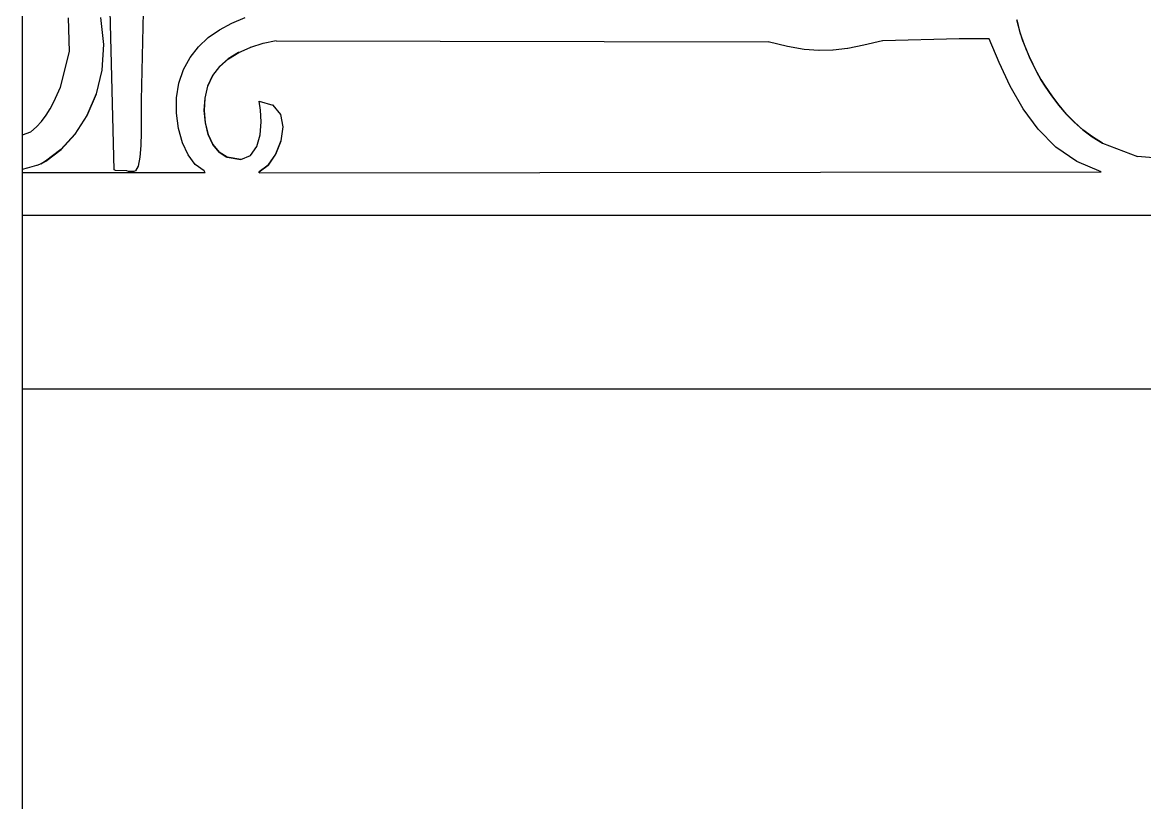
# Model space of a CAD drawing. Header units: inches. Extents: x 3672 to 10975, y -27382 to -746.
# Drawn here: x 6206.44 to 6221.99, y -26892.33 to -26881.52 of the extents above; entities that cross this region are included whole.
import ezdxf

# ---------------------------------------------------------------- set-up
doc = ezdxf.new("R2010")
doc.units = ezdxf.units.IN
doc.header["$LTSCALE"] = 17
doc.header["$MEASUREMENT"] = 0
doc.layers.add('25 BOT BAR', color=12, linetype='Continuous', lineweight=25)

# ---------------------------------------------------------------- blocks, each defined once
blk = doc.blocks.new('A$C261f3448')
for p, q in [((1.271, 3.037), (1.16, 7.575)), ((1.708, 6.741), (1.645, 4.003)), ((1.648, 4.003), (1.711, 6.741)), ((0.653, 4.676), (0.636, 5.141)), ((1.081, 5.145), (1.125, 4.772)), ((1.128, 4.772), (1.084, 5.145)), ((2.902, 5.068), (3.088, 5.145)), ((2.574, 4.868), (2.73, 4.976)), ((2.73, 4.976), (2.902, 5.068)), ((13.777, 5.116), (13.822, 4.94)), ((13.825, 4.94), (13.78, 5.116)), ((2.437, 4.741), (2.574, 4.868)), ((3.516, 4.823), (3.334, 4.784)), ((3.516, 4.823), (10.334, 4.808)), ((11.919, 4.823), (11.66, 4.761)), ((11.923, 4.823), (11.919, 4.823)), ((12.982, 4.852), (11.923, 4.823)), ((13.394, 4.852), (12.982, 4.852)), ((13.533, 4.521), (13.394, 4.852)), ((13.825, 4.94), (13.822, 4.94)), ((13.822, 4.94), (13.861, 4.825)), ((13.864, 4.825), (13.825, 4.94)), ((13.861, 4.825), (13.904, 4.711)), ((13.864, 4.825), (13.861, 4.825)), ((13.907, 4.711), (13.864, 4.825)), ((0.526, 4.179), (0.653, 4.676)), ((1.125, 4.772), (1.101, 4.417)), ((1.104, 4.417), (1.128, 4.772)), ((1.128, 4.772), (1.125, 4.772)), ((2.322, 4.594), (2.437, 4.741)), ((2.998, 4.66), (3.156, 4.73)), ((3.159, 4.73), (3.156, 4.73)), ((3.331, 4.784), (3.159, 4.73)), ((3.334, 4.784), (3.331, 4.784)), ((10.603, 4.745), (10.334, 4.808)), ((10.831, 4.705), (10.603, 4.745)), ((11.035, 4.688), (10.831, 4.705)), ((11.038, 4.688), (11.035, 4.688)), ((11.23, 4.692), (11.038, 4.688)), ((11.234, 4.692), (11.23, 4.692)), ((11.432, 4.717), (11.234, 4.692)), ((11.435, 4.717), (11.432, 4.717)), ((11.657, 4.761), (11.435, 4.717)), ((11.66, 4.761), (11.657, 4.761)), ((13.907, 4.711), (13.904, 4.711)), ((13.904, 4.711), (13.922, 4.67)), ((13.926, 4.668), (13.907, 4.711)), ((13.922, 4.67), (13.926, 4.668)), ((13.922, 4.67), (13.951, 4.601)), ((13.954, 4.601), (13.926, 4.668)), ((2.232, 4.427), (2.322, 4.594)), ((2.852, 4.573), (2.73, 4.467)), ((2.733, 4.467), (2.855, 4.573)), ((2.995, 4.66), (2.852, 4.573)), ((2.855, 4.573), (2.852, 4.573)), ((2.855, 4.573), (2.998, 4.66)), ((2.998, 4.66), (2.995, 4.66)), ((13.689, 4.194), (13.533, 4.521)), ((13.954, 4.601), (13.951, 4.601)), ((13.951, 4.601), (14.001, 4.493)), ((14.004, 4.493), (13.954, 4.601)), ((1.101, 4.417), (1.021, 4.088)), ((1.024, 4.088), (1.104, 4.417)), ((1.104, 4.417), (1.101, 4.417)), ((2.168, 4.237), (2.232, 4.427)), ((2.73, 4.467), (2.633, 4.341)), ((2.636, 4.341), (2.733, 4.467)), ((2.733, 4.467), (2.73, 4.467)), ((14.004, 4.493), (14.001, 4.493)), ((14.001, 4.493), (14.055, 4.389)), ((14.058, 4.389), (14.004, 4.493)), ((14.058, 4.389), (14.055, 4.389)), ((14.055, 4.389), (14.111, 4.289)), ((14.114, 4.289), (14.058, 4.389)), ((2.136, 4.033), (2.168, 4.237)), ((2.633, 4.341), (2.565, 4.194)), ((2.568, 4.194), (2.636, 4.341)), ((2.636, 4.341), (2.633, 4.341)), ((14.114, 4.289), (14.111, 4.289)), ((14.111, 4.289), (14.171, 4.194)), ((14.174, 4.194), (14.114, 4.289)), ((0.436, 3.978), (0.483, 4.078)), ((0.483, 4.078), (0.526, 4.179)), ((1.021, 4.088), (0.893, 3.79)), ((0.896, 3.79), (1.024, 4.088)), ((1.024, 4.088), (1.021, 4.088)), ((2.565, 4.194), (2.527, 4.03)), ((2.53, 4.03), (2.568, 4.194)), ((2.568, 4.194), (2.565, 4.194)), ((13.868, 3.882), (13.689, 4.194)), ((14.174, 4.194), (14.171, 4.194)), ((14.171, 4.194), (14.263, 4.059)), ((14.266, 4.059), (14.174, 4.194)), ((14.263, 4.059), (14.36, 3.931)), ((14.266, 4.059), (14.263, 4.059)), ((14.363, 3.931), (14.266, 4.059)), ((0.385, 3.882), (0.436, 3.978)), ((1.645, 4.003), (1.646, 3.889)), ((1.648, 4.003), (1.645, 4.003)), ((1.649, 3.889), (1.646, 3.889)), ((1.646, 3.889), (1.647, 3.733)), ((1.649, 3.889), (1.648, 4.003)), ((1.65, 3.733), (1.649, 3.889)), ((2.135, 3.819), (2.136, 4.033)), ((2.527, 4.03), (2.516, 3.857)), ((2.519, 3.857), (2.53, 4.03)), ((2.53, 4.03), (2.527, 4.03)), ((3.281, 3.989), (3.278, 3.989)), ((3.3, 3.863), (3.278, 3.989)), ((3.281, 3.989), (3.281, 3.988)), ((3.281, 3.989), (3.471, 3.932)), ((3.471, 3.932), (3.577, 3.804)), ((3.474, 3.932), (3.471, 3.932)), ((3.58, 3.804), (3.474, 3.932)), ((14.363, 3.931), (14.36, 3.931)), ((14.36, 3.931), (14.463, 3.809)), ((14.466, 3.809), (14.363, 3.931)), ((0.265, 3.707), (0.329, 3.791)), ((0.329, 3.791), (0.385, 3.882)), ((0.893, 3.79), (0.727, 3.531)), ((0.731, 3.531), (0.896, 3.79)), ((0.896, 3.79), (0.893, 3.79)), ((1.647, 3.733), (1.647, 3.554)), ((1.65, 3.733), (1.647, 3.733)), ((1.65, 3.554), (1.65, 3.733)), ((2.162, 3.609), (2.135, 3.819)), ((2.519, 3.857), (2.516, 3.857)), ((2.516, 3.857), (2.531, 3.685)), ((2.534, 3.685), (2.519, 3.857)), ((3.308, 3.699), (3.3, 3.863)), ((3.577, 3.804), (3.609, 3.63)), ((3.58, 3.804), (3.577, 3.804)), ((3.612, 3.63), (3.58, 3.804)), ((14.076, 3.597), (13.868, 3.882)), ((14.466, 3.809), (14.463, 3.809)), ((14.463, 3.809), (14.573, 3.694)), ((14.576, 3.694), (14.466, 3.809)), ((0.114, 3.564), (0.194, 3.631)), ((0.194, 3.631), (0.265, 3.707)), ((2.216, 3.412), (2.162, 3.609)), ((2.534, 3.685), (2.531, 3.685)), ((2.531, 3.685), (2.571, 3.525)), ((2.574, 3.525), (2.534, 3.685)), ((3.293, 3.522), (3.308, 3.699)), ((3.609, 3.63), (3.582, 3.437)), ((3.585, 3.437), (3.612, 3.63)), ((3.612, 3.63), (3.609, 3.63)), ((14.321, 3.349), (14.076, 3.597)), ((14.576, 3.694), (14.573, 3.694)), ((14.573, 3.694), (14.693, 3.588)), ((14.696, 3.588), (14.576, 3.694)), ((14.696, 3.588), (14.693, 3.588)), ((14.693, 3.588), (14.822, 3.491)), ((14.826, 3.491), (14.696, 3.588)), ((0, 3.519), (0.114, 3.564)), ((0.727, 3.531), (0.533, 3.317)), ((0.536, 3.317), (0.731, 3.531)), ((0.731, 3.531), (0.727, 3.531)), ((1.647, 3.554), (1.641, 3.374)), ((1.644, 3.374), (1.65, 3.554)), ((1.65, 3.554), (1.647, 3.554)), ((2.574, 3.525), (2.571, 3.525)), ((2.571, 3.525), (2.636, 3.386)), ((2.639, 3.386), (2.574, 3.525)), ((3.247, 3.358), (3.293, 3.522)), ((3.582, 3.437), (3.508, 3.251)), ((3.511, 3.251), (3.585, 3.437)), ((3.585, 3.437), (3.582, 3.437)), ((14.826, 3.491), (14.822, 3.491)), ((14.822, 3.491), (14.964, 3.403)), ((14.967, 3.403), (14.826, 3.491)), ((0.533, 3.317), (0.32, 3.154)), ((0.323, 3.154), (0.536, 3.317)), ((0.536, 3.317), (0.533, 3.317)), ((1.641, 3.374), (1.628, 3.212)), ((1.631, 3.212), (1.644, 3.374)), ((1.644, 3.374), (1.641, 3.374)), ((2.294, 3.242), (2.216, 3.412)), ((2.639, 3.386), (2.636, 3.386)), ((2.636, 3.386), (2.724, 3.279)), ((2.727, 3.279), (2.639, 3.386)), ((2.727, 3.279), (2.724, 3.279)), ((2.724, 3.279), (2.834, 3.213)), ((2.837, 3.213), (2.727, 3.279)), ((3.161, 3.234), (3.247, 3.358)), ((14.609, 3.149), (14.321, 3.349)), ((14.967, 3.403), (14.964, 3.403)), ((14.967, 3.403), (15.45, 3.221)), ((0.258, 3.121), (0.197, 3.096)), ((0.32, 3.154), (0.258, 3.121)), ((0.261, 3.121), (0.258, 3.121)), ((0.261, 3.121), (0.323, 3.154)), ((0.323, 3.154), (0.32, 3.154)), ((1.628, 3.212), (1.604, 3.088)), ((1.607, 3.088), (1.631, 3.212)), ((1.631, 3.212), (1.628, 3.212)), ((2.395, 3.108), (2.294, 3.242)), ((2.837, 3.213), (2.834, 3.213)), ((3.027, 3.177), (2.837, 3.213)), ((2.837, 3.213), (3.026, 3.177)), ((3.026, 3.177), (3.027, 3.177)), ((3.027, 3.177), (3.161, 3.234)), ((3.508, 3.251), (3.403, 3.099)), ((3.406, 3.099), (3.511, 3.251)), ((3.511, 3.251), (3.508, 3.251)), ((14.948, 3.008), (14.609, 3.149)), ((15.453, 3.221), (15.45, 3.221)), ((15.965, 3.18), (15.453, 3.221)), ((0.06, 3.057), (0, 3.041)), ((2.533, 2.993), (0, 2.993)), ((0.063, 3.057), (0.06, 3.057)), ((0.128, 3.075), (0.063, 3.057)), ((0.131, 3.075), (0.128, 3.075)), ((0.194, 3.096), (0.131, 3.075)), ((0.197, 3.096), (0.194, 3.096)), ((1.291, 3.028), (1.271, 3.037)), ((1.448, 3.02), (1.291, 3.028)), ((1.47, 3.014), (1.448, 3.02)), ((1.492, 3.011), (1.47, 3.014)), ((1.516, 3.011), (1.492, 3.011)), ((1.519, 3.011), (1.516, 3.011)), ((1.54, 3.014), (1.519, 3.011)), ((1.543, 3.014), (1.54, 3.014)), ((1.566, 3.022), (1.543, 3.014)), ((1.604, 3.088), (1.566, 3.022)), ((1.569, 3.022), (1.566, 3.022)), ((1.569, 3.022), (1.607, 3.088)), ((1.607, 3.088), (1.604, 3.088)), ((2.517, 3.022), (2.395, 3.108)), ((2.533, 2.993), (2.517, 3.022)), ((3.403, 3.099), (3.278, 3.008)), ((3.281, 3.008), (3.278, 3.008)), ((3.278, 3.008), (3.278, 2.993)), ((3.278, 2.993), (3.281, 2.993)), ((3.281, 3.008), (3.406, 3.099)), ((3.281, 2.993), (3.281, 3.008)), ((3.281, 2.993), (14.948, 3.008)), ((3.406, 3.099), (3.403, 3.099)), ((0, 2.408), (16.692, 2.408)), ((0, 0), (40, 0))]:
    blk.add_line(p, q)

msp = doc.modelspace()

# ---------------------------------------------------------------- linework, layer by layer
at = {"layer": '25 BOT BAR'}
msp.add_line((6206.438, -27086.596), (6206.438, -26583.755), dxfattribs=at)

# ---------------------------------------------------------------- block references
msp.add_blockref('A$C261f3448', (6206.438, -26886.596), dxfattribs=at)

doc.saveas('drawing.dxf')
